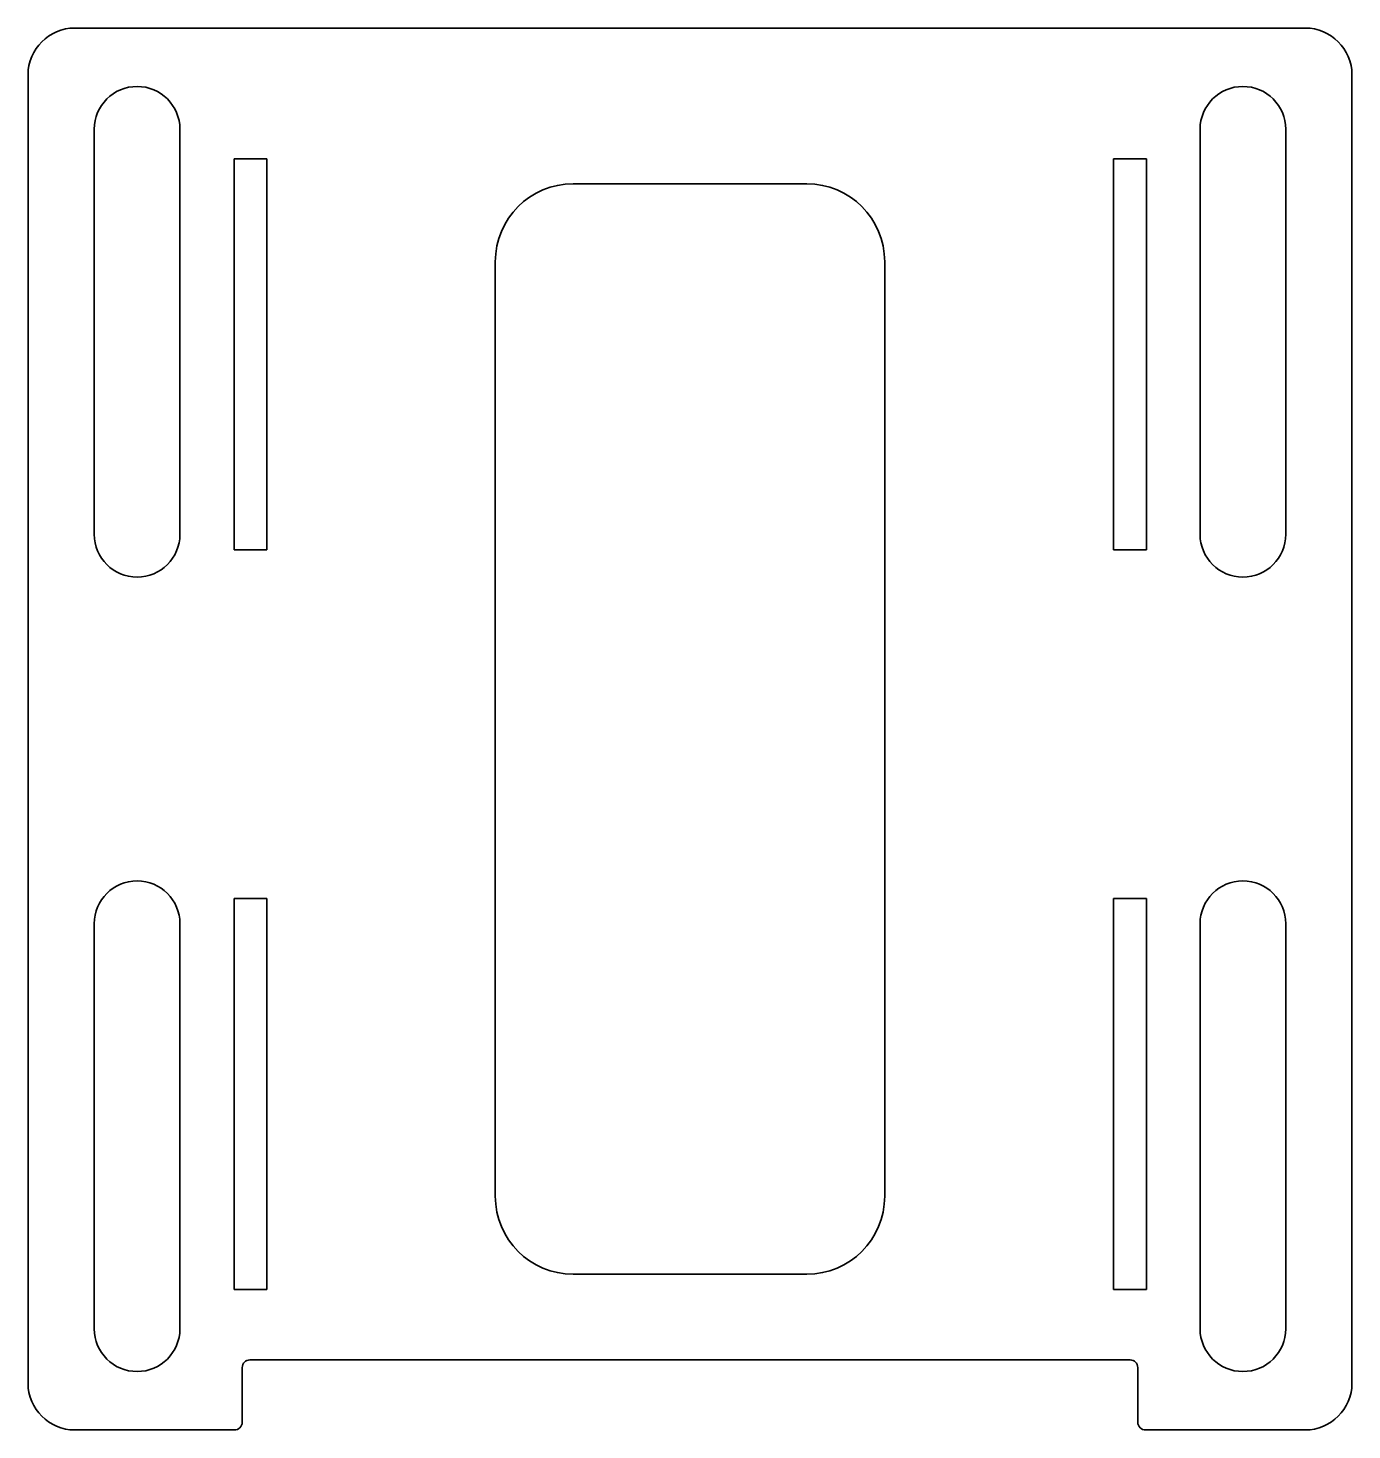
# Model space of a CAD drawing. Header units: inches. Extents: x 0 to 170, y 0 to 180.
import ezdxf

# ---------------------------------------------------------------- set-up
doc = ezdxf.new("R2010")
doc.units = ezdxf.units.IN
doc.header["$MEASUREMENT"] = 0
doc.layers.add('SIMUMAK Visible (ISO)', color=7, linetype='Continuous', lineweight=35)

# ---------------------------------------------------------------- blocks, each defined once
blk = doc.blocks.new('CDR-IN-V029-CICD002_Chapa Soldada e item_CDR-IN-V029-CICD002')
at = {"layer": 'SIMUMAK Visible (ISO)'}
for p, q in [((-79, 90), (79, 90)), ((-85, -84), (-85, 84)), ((85, 84), (85, -84)), ((-76.5, 25), (-76.5, 77)), ((-65.5, 77), (-65.5, 25)), ((65.5, 25), (65.5, 77)), ((76.5, 77), (76.5, 25)), ((-58.55, 23.02), (-58.55, 73.22)), ((-58.55, 73.22), (-54.35, 73.22)), ((-54.35, 73.22), (-54.35, 23.02)), ((54.4, 23.02), (54.4, 73.22)), ((54.4, 73.22), (58.6, 73.22)), ((58.6, 73.22), (58.6, 23.02)), ((-15, 70), (15, 70)), ((-25, -60), (-25, 60)), ((25, 60), (25, -60)), ((-54.35, 23.02), (-58.55, 23.02)), ((58.6, 23.02), (54.4, 23.02)), ((-58.55, -71.98), (-58.55, -21.78)), ((-58.55, -21.78), (-54.35, -21.78)), ((-54.35, -21.78), (-54.35, -71.98)), ((54.4, -71.98), (54.4, -21.78)), ((54.4, -21.78), (58.6, -21.78)), ((58.6, -21.78), (58.6, -71.98)), ((-76.5, -77), (-76.5, -25)), ((-65.5, -25), (-65.5, -77)), ((65.5, -77), (65.5, -25)), ((76.5, -25), (76.5, -77)), ((15, -70), (-15, -70)), ((-54.35, -71.98), (-58.55, -71.98)), ((58.6, -71.98), (54.4, -71.98)), ((-56.5, -81), (56.5, -81)), ((-57.5, -89), (-57.5, -82)), ((57.5, -82), (57.5, -89)), ((-58.5, -90), (-79, -90)), ((79, -90), (58.5, -90))]:
    blk.add_line(p, q, dxfattribs=at)
at = {"layer": 'SIMUMAK Visible (ISO)', "extrusion": (0, 0, -1)}
for centre, radius, start, end in [((79, 84), 6, 0, 90), ((-79, 84), 6, 90, 180), ((71, 77), 5.5, 360, 180), ((-71, 77), 5.5, 0, 180), ((71, 25), 5.5, 180, 360), ((-71, 25), 5.5, 180, 360), ((71, -25), 5.5, 0, 180), ((-71, -25), 5.5, 360, 180), ((71, -77), 5.5, 180, 360), ((-71, -77), 5.5, 180, 360), ((79, -84), 6, 270, 360), ((-79, -84), 6, 180, 270), ((58.5, -89), 1, 180, 270), ((-58.5, -89), 1, 270, 0)]:
    blk.add_arc(centre, radius, start, end, dxfattribs=at)
at = {"layer": 'SIMUMAK Visible (ISO)'}
for centre, radius, start, end in [((-15, 60), 10, 90, 180), ((15, 60), 10, 0, 90), ((-15, -60), 10, 180, 270), ((15, -60), 10, 270, 0), ((-56.5, -82), 1, 90, 180), ((56.5, -82), 1, 360, 90)]:
    blk.add_arc(centre, radius, start, end, dxfattribs=at)

msp = doc.modelspace()

# ---------------------------------------------------------------- block references
msp.add_blockref('CDR-IN-V029-CICD002_Chapa Soldada e item_CDR-IN-V029-CICD002', (85, 90))

doc.saveas('drawing.dxf')
